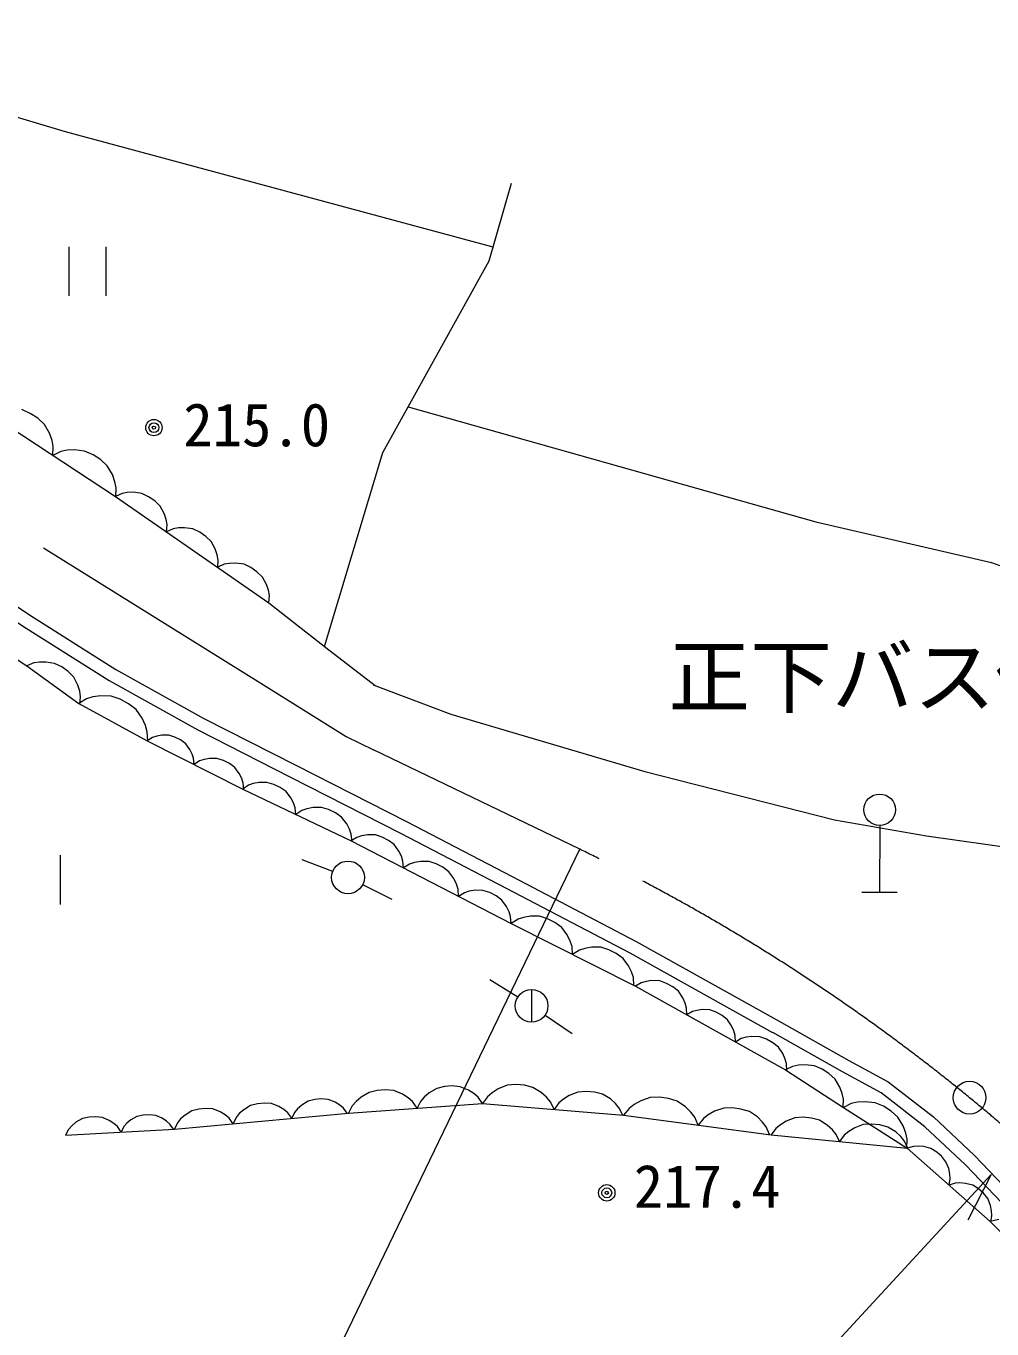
# Model space of a CAD drawing. Units: millimetres, scale not verified. Extents: x 40000 to 680000, y 20000 to 380000.
# Drawn here: x 432338 to 461864, y 285367 to 325200 of the extents above; entities that cross this region are included whole.
import ezdxf
from ezdxf.enums import TextEntityAlignment as Align

# ---------------------------------------------------------------- set-up
doc = ezdxf.new("R2010")
doc.units = ezdxf.units.MM
doc.header["$LTSCALE"] = 1000
doc.linetypes.add('CHAIN', pattern=[18.5, 12, -1.5, 3.5, -1.5])
doc.layers.add('S-SUV', color=7, linetype='Continuous', lineweight=13)
doc.styles.add('ＭＳ ゴシック', font='')
doc.styles.get('ＭＳ ゴシック').set_extended_font_data('MS Gothic')

msp = doc.modelspace()

# ---------------------------------------------------------------- linework, layer by layer
at = {"layer": 'S-SUV'}
for p, q in [((433540, 321963), (422816, 325200)), ((446612, 318443), (433540, 321963)), ((446492, 318027), (447176, 320397)), ((433645, 318450), (433643, 316949)), ((434784, 316948), (434786, 318449)), ((443244, 312163), (446492, 318027)), ((444018, 313561), (456483, 310040)), ((431237, 313338), (435072, 310818)), ((432462, 313359), (432206, 313472)), ((432693, 313207), (432462, 313359)), ((432899, 313017), (432693, 313207)), ((433054, 312750), (432899, 313017)), ((433132, 312534), (433054, 312750)), ((433171, 312343), (433132, 312534)), ((433160, 312074), (433171, 312343)), ((433402, 312191), (433160, 312074)), ((433593, 312230), (433402, 312191)), ((433823, 312245), (433593, 312230)), ((434129, 312208), (433823, 312245)), ((434385, 312095), (434129, 312208)), ((434616, 311944), (434385, 312095)), ((434822, 311753), (434616, 311944)), ((441465, 306229), (443244, 312163)), ((434976, 311486), (434822, 311753)), ((435054, 311270), (434976, 311486)), ((435094, 311079), (435054, 311270)), ((435274, 310909), (435072, 310818)), ((435072, 310818), (439759, 307571)), ((435083, 310811), (435094, 311079)), ((435433, 310938), (435274, 310909)), ((435623, 310945), (435433, 310938)), ((435875, 310909), (435623, 310945)), ((436084, 310810), (435875, 310909)), ((436272, 310680), (436084, 310810)), ((436438, 310519), (436272, 310680)), ((436560, 310295), (436438, 310519)), ((436620, 310115), (436560, 310295)), ((436649, 309956), (436620, 310115)), ((436635, 309735), (436649, 309956)), ((456483, 310040), (461855, 308797)), ((436837, 309827), (436635, 309735)), ((436996, 309855), (436837, 309827)), ((437185, 309863), (436996, 309855)), ((437438, 309826), (437185, 309863)), ((437647, 309728), (437438, 309826)), ((437835, 309598), (437647, 309728)), ((438000, 309437), (437835, 309598)), ((438123, 309213), (438000, 309437)), ((438183, 309033), (438123, 309213)), ((429703, 309024), (432552, 307127)), ((438212, 308874), (438183, 309033)), ((438197, 308653), (438212, 308874)), ((438399, 308744), (438197, 308653)), ((438558, 308773), (438399, 308744)), ((438748, 308780), (438558, 308773)), ((439001, 308744), (438748, 308780)), ((439210, 308645), (439001, 308744)), ((461855, 308797), (469852, 305856)), ((429481, 308691), (432339, 306788)), ((439397, 308515), (439210, 308645)), ((439563, 308354), (439397, 308515)), ((439686, 308131), (439563, 308354)), ((439746, 307950), (439686, 308131)), ((439775, 307792), (439746, 307950)), ((439759, 307571), (441502, 306200)), ((439760, 307570), (439775, 307792)), ((432552, 307127), (435083, 305533)), ((430401, 306921), (432365, 305636)), ((432339, 306788), (434878, 305189)), ((441502, 306200), (443007, 305041)), ((432580, 305728), (432365, 305636)), ((432365, 305636), (433947, 304488)), ((432747, 305754), (432580, 305728)), ((432947, 305757), (432747, 305754)), ((433212, 305713), (432947, 305757)), ((433430, 305605), (433212, 305713)), ((433624, 305464), (433430, 305605)), ((435083, 305533), (437772, 304033)), ((433795, 305290), (433624, 305464)), ((433919, 305052), (433795, 305290)), ((434878, 305189), (437584, 303679)), ((433978, 304861), (433919, 305052)), ((434005, 304693), (433978, 304861)), ((442946, 305064), (445321, 304165)), ((434188, 304630), (433947, 304488)), ((433947, 304488), (436045, 303349)), ((433984, 304461), (434005, 304693)), ((434383, 304688), (434188, 304630)), ((434621, 304723), (434383, 304688)), ((434943, 304712), (434621, 304723)), ((435219, 304617), (434943, 304712)), ((435472, 304480), (435219, 304617)), ((435702, 304300), (435472, 304480)), ((435887, 304036), (435702, 304300)), ((435987, 303818), (435887, 304036)), ((437772, 304033), (440580, 302607)), ((445321, 304165), (451258, 302408)), ((436045, 303623), (435987, 303818)), ((436057, 303343), (436045, 303623)), ((437584, 303679), (440397, 302251)), ((436203, 303449), (436045, 303349)), ((436045, 303349), (438964, 301872)), ((436332, 303491), (436203, 303449)), ((436490, 303519), (436332, 303491)), ((436705, 303518), (436490, 303519)), ((436890, 303460), (436705, 303518)), ((437062, 303373), (436890, 303460)), ((437219, 303258), (437062, 303373)), ((437347, 303085), (437219, 303258)), ((437418, 302942), (437347, 303085)), ((437460, 302813), (437418, 302942)), ((437473, 302626), (437460, 302813)), ((437778, 302777), (437641, 302732)), ((437946, 302807), (437778, 302777)), ((438174, 302805), (437946, 302807)), ((438372, 302744), (438174, 302805)), ((438554, 302651), (438372, 302744)), ((437641, 302732), (437473, 302626)), ((438720, 302529), (438554, 302651)), ((438856, 302346), (438720, 302529)), ((438932, 302193), (438856, 302346)), ((440580, 302607), (443964, 300877)), ((451258, 302408), (457047, 300928)), ((438977, 302056), (438932, 302193)), ((439139, 301988), (438964, 301872)), ((438991, 301858), (438977, 302056)), ((439283, 302038), (439139, 301988)), ((439460, 302074), (439283, 302038)), ((439701, 302078), (439460, 302074)), ((439912, 302017), (439701, 302078)), ((440107, 301923), (439912, 302017)), ((440397, 302251), (443780, 300522)), ((438964, 301872), (442272, 300286)), ((440286, 301797), (440107, 301923)), ((440434, 301606), (440286, 301797)), ((440517, 301447), (440434, 301606)), ((440568, 301303), (440517, 301447)), ((440588, 301093), (440568, 301303)), ((440773, 301216), (440588, 301093)), ((440925, 301269), (440773, 301216)), ((441111, 301306), (440925, 301269)), ((441366, 301310), (441111, 301306)), ((441588, 301246), (441366, 301310)), ((441794, 301147), (441588, 301246)), ((441983, 301015), (441794, 301147)), ((442140, 300813), (441983, 301015)), ((442228, 300645), (442140, 300813)), ((443964, 300877), (447201, 299199)), ((457047, 300928), (459863, 300445)), ((458432, 300761), (458429, 298720)), ((442281, 300492), (442228, 300645)), ((442451, 300396), (442272, 300286)), ((442302, 300272), (442281, 300492)), ((442596, 300443), (442451, 300396)), ((442774, 300473), (442596, 300443)), ((443015, 300470), (442774, 300473)), ((443224, 300403), (443015, 300470)), ((443416, 300304), (443224, 300403)), ((443780, 300522), (447015, 298844)), ((459863, 300445), (463137, 299982)), ((437835, 276339), (449266, 300031)), ((442272, 300286), (447172, 297760)), ((443592, 300173), (443416, 300304)), ((443734, 299978), (443592, 300173)), ((443813, 299816), (443734, 299978)), ((433394, 298347), (433395, 299847)), ((441712, 299352), (440779, 299713)), ((443859, 299670), (443813, 299816)), ((443873, 299461), (443859, 299670)), ((444061, 299578), (443873, 299461)), ((444215, 299627), (444061, 299578)), ((444402, 299658), (444215, 299627)), ((444657, 299655), (444402, 299658)), ((444878, 299584), (444657, 299655)), ((445080, 299480), (444878, 299584)), ((445266, 299342), (445080, 299480)), ((445416, 299136), (445266, 299342)), ((447201, 299199), (450987, 297213)), ((442627, 298950), (443524, 298506)), ((445499, 298965), (445416, 299136)), ((445548, 298811), (445499, 298965)), ((445562, 298590), (445548, 298811)), ((446064, 298777), (445887, 298747)), ((446306, 298774), (446064, 298777)), ((446514, 298707), (446306, 298774)), ((447015, 298844), (450797, 296861)), ((445741, 298700), (445562, 298590)), ((445887, 298747), (445741, 298700)), ((446706, 298608), (446514, 298707)), ((446882, 298477), (446706, 298608)), ((447025, 298282), (446882, 298477)), ((457889, 298721), (458970, 298720)), ((447103, 298120), (447025, 298282)), ((447150, 297974), (447103, 298120)), ((447163, 297765), (447150, 297974)), ((447755, 297984), (447548, 297947)), ((448037, 297982), (447755, 297984)), ((448281, 297906), (448037, 297982)), ((447379, 297891), (447172, 297760)), ((447172, 297760), (450963, 295845)), ((447548, 297947), (447379, 297891)), ((448506, 297793), (448281, 297906)), ((448712, 297641), (448506, 297793)), ((448880, 297415), (448712, 297641)), ((448973, 297227), (448880, 297415)), ((449029, 297058), (448973, 297227)), ((450987, 297213), (455362, 294778)), ((449047, 296813), (449029, 297058)), ((449254, 296944), (449047, 296813)), ((449424, 297000), (449254, 296944)), ((449630, 297036), (449424, 297000)), ((449912, 297035), (449630, 297036)), ((450156, 296959), (449912, 297035)), ((450381, 296845), (450156, 296959)), ((450587, 296694), (450381, 296845)), ((450797, 296861), (455161, 294432)), ((450756, 296468), (450587, 296694)), ((450849, 296280), (450756, 296468)), ((447367, 295508), (446518, 296037)), ((450905, 296110), (450849, 296280)), ((450922, 295866), (450905, 296110)), ((451292, 295992), (451145, 295950)), ((451471, 296016), (451292, 295992)), ((451712, 296005), (451471, 296016)), ((451918, 295931), (451712, 296005)), ((447793, 295744), (447791, 294743)), ((451145, 295950), (450963, 295845)), ((450963, 295845), (455552, 293285)), ((452107, 295826), (451918, 295931)), ((452278, 295689), (452107, 295826)), ((452414, 295489), (452278, 295689)), ((452487, 295325), (452414, 295489)), ((452529, 295178), (452487, 295325)), ((452536, 294968), (452529, 295178)), ((448205, 294962), (449032, 294398)), ((452708, 295067), (452536, 294968)), ((452846, 295106), (452708, 295067)), ((453015, 295129), (452846, 295106)), ((453243, 295119), (453015, 295129)), ((453438, 295049), (453243, 295119)), ((453616, 294949), (453438, 295049)), ((453778, 294820), (453616, 294949)), ((453906, 294632), (453778, 294820)), ((455362, 294778), (457489, 293576)), ((453975, 294476), (453906, 294632)), ((454015, 294337), (453975, 294476)), ((457295, 293226), (455165, 294429)), ((454021, 294139), (454015, 294337)), ((454203, 294244), (454021, 294139)), ((454350, 294285), (454203, 294244)), ((454528, 294310), (454350, 294285)), ((454770, 294299), (454528, 294310)), ((454976, 294225), (454770, 294299)), ((455165, 294119), (454976, 294225)), ((455336, 293983), (455165, 294119)), ((455472, 293783), (455336, 293983)), ((455545, 293619), (455472, 293783)), ((455587, 293472), (455545, 293619)), ((457489, 293576), (458696, 292919)), ((455772, 293392), (455552, 293285)), ((455552, 293285), (457325, 292136)), ((455593, 293262), (455587, 293472)), ((455947, 293430), (455772, 293392)), ((456156, 293444), (455947, 293430)), ((456436, 293413), (456156, 293444)), ((456671, 293311), (456436, 293413)), ((456882, 293174), (456671, 293311)), ((457071, 293002), (456882, 293174)), ((458476, 292583), (457295, 293226)), ((445128, 292777), (444891, 292720)), ((445367, 292795), (445128, 292777)), ((445610, 292772), (445367, 292795)), ((447045, 292815), (446771, 292705)), ((447312, 292837), (447045, 292815)), ((447575, 292815), (447312, 292837)), ((447834, 292749), (447575, 292815)), ((457214, 292759), (457071, 293002)), ((458696, 292919), (460075, 291847)), ((441161, 292382), (440960, 292330)), ((441364, 292400), (441161, 292382)), ((441570, 292385), (441364, 292400)), ((441783, 292302), (441570, 292385)), ((442583, 292455), (442425, 292317)), ((442826, 292599), (442583, 292455)), ((443074, 292659), (442826, 292599)), ((443326, 292677), (443074, 292659)), ((443580, 292654), (443326, 292677)), ((443841, 292546), (443580, 292654)), ((444017, 292432), (443841, 292546)), ((444152, 292316), (444017, 292432)), ((444509, 292452), (444398, 292323)), ((444660, 292583), (444509, 292452)), ((444891, 292720), (444660, 292583)), ((445858, 292669), (445610, 292772)), ((446026, 292561), (445858, 292669)), ((446155, 292450), (446026, 292561)), ((446289, 292259), (446155, 292450)), ((446442, 292468), (446292, 292259)), ((446584, 292588), (446442, 292468)), ((446771, 292705), (446584, 292588)), ((448087, 292595), (447834, 292749)), ((448251, 292449), (448087, 292595)), ((448372, 292307), (448251, 292449)), ((448764, 292390), (448628, 292275)), ((448942, 292502), (448764, 292390)), ((449204, 292607), (448942, 292502)), ((449459, 292627), (449204, 292607)), ((449710, 292606), (449459, 292627)), ((449958, 292544), (449710, 292606)), ((450199, 292397), (449958, 292544)), ((450356, 292257), (450199, 292397)), ((451418, 292442), (451126, 292341)), ((451698, 292451), (451418, 292442)), ((451972, 292415), (451698, 292451)), ((452239, 292333), (451972, 292415)), ((457287, 292561), (457214, 292759)), ((457324, 292387), (457287, 292561)), ((457315, 292142), (457324, 292387)), ((459816, 291542), (458476, 292583)), ((437403, 292034), (437197, 291906)), ((437615, 292089), (437403, 292034)), ((437830, 292109), (437615, 292089)), ((438048, 292092), (437830, 292109)), ((438274, 292004), (438048, 292092)), ((438427, 291910), (438274, 292004)), ((438991, 292070), (438857, 291949)), ((439196, 292197), (438991, 292070)), ((439408, 292252), (439196, 292197)), ((439623, 292272), (439408, 292252)), ((439842, 292256), (439623, 292272)), ((440067, 292168), (439842, 292256)), ((440220, 292073), (440067, 292168)), ((440338, 291975), (440220, 292073)), ((440548, 291985), (440462, 291806)), ((440640, 292095), (440548, 291985)), ((440766, 292209), (440640, 292095)), ((440960, 292330), (440766, 292209)), ((441927, 292213), (441783, 292302)), ((442038, 292120), (441927, 292213)), ((442155, 291960), (442038, 292120)), ((442197, 291964), (446292, 292259)), ((442308, 292183), (442197, 291964)), ((442425, 292317), (442308, 292183)), ((444293, 292115), (444152, 292316)), ((444398, 292323), (444293, 292115)), ((446292, 292259), (450604, 291899)), ((448485, 292076), (448372, 292307)), ((448628, 292275), (448485, 292076)), ((450471, 292121), (450356, 292257)), ((450579, 291901), (450471, 292121)), ((450771, 292109), (450604, 291899)), ((450926, 292228), (450771, 292109)), ((451126, 292341), (450926, 292228)), ((452495, 292160), (452239, 292333)), ((452659, 291999), (452495, 292160)), ((452778, 291844), (452659, 291999)), ((453385, 292020), (453193, 291912)), ((453664, 292116), (453385, 292020)), ((453931, 292125), (453664, 292116)), ((454193, 292091), (453931, 292125)), ((454449, 292012), (454193, 292091)), ((454694, 291847), (454449, 292012)), ((457565, 292256), (457325, 292136)), ((457325, 292136), (459277, 290889)), ((457756, 292298), (457565, 292256)), ((457985, 292315), (457756, 292298)), ((458292, 292283), (457985, 292315)), ((458550, 292173), (458292, 292283)), ((458782, 292024), (458550, 292173)), ((458990, 291837), (458782, 292024)), ((433863, 291685), (433733, 291575)), ((434061, 291798), (433863, 291685)), ((434263, 291843), (434061, 291798)), ((434467, 291855), (434263, 291843)), ((434673, 291832), (434467, 291855)), ((434882, 291742), (434673, 291832)), ((435024, 291648), (434882, 291742)), ((435131, 291552), (435024, 291648)), ((435420, 291654), (435330, 291553)), ((435543, 291757), (435420, 291654)), ((435729, 291864), (435543, 291757)), ((435919, 291906), (435729, 291864)), ((436111, 291917), (435919, 291906)), ((436305, 291896), (436111, 291917)), ((436502, 291811), (436305, 291896)), ((436635, 291722), (436502, 291811)), ((436736, 291632), (436635, 291722)), ((436841, 291477), (436736, 291632)), ((436875, 291479), (442197, 291964)), ((436966, 291668), (436875, 291479)), ((437064, 291786), (436966, 291668)), ((437197, 291906), (437064, 291786)), ((438544, 291812), (438427, 291910)), ((438668, 291642), (438544, 291812)), ((438759, 291832), (438668, 291642)), ((438857, 291949), (438759, 291832)), ((440462, 291806), (440338, 291975)), ((450604, 291899), (455113, 291303)), ((452885, 291598), (452778, 291844)), ((453045, 291799), (452885, 291598)), ((453193, 291912), (453045, 291799)), ((454851, 291693), (454694, 291847)), ((454965, 291545), (454851, 291693)), ((455397, 291612), (455259, 291499)), ((455577, 291721), (455397, 291612)), ((455840, 291822), (455577, 291721)), ((456095, 291839), (455840, 291822)), ((456346, 291814), (456095, 291839)), ((456593, 291747), (456346, 291814)), ((456831, 291596), (456593, 291747)), ((456986, 291454), (456831, 291596)), ((457931, 291614), (457668, 291513)), ((458186, 291631), (457931, 291614)), ((458437, 291606), (458186, 291631)), ((458684, 291539), (458437, 291606)), ((459149, 291572), (458990, 291837)), ((460075, 291847), (461334, 290672)), ((433545, 291292), (436875, 291479)), ((433637, 291468), (433545, 291292)), ((433733, 291575), (433637, 291468)), ((435243, 291387), (435131, 291552)), ((435330, 291553), (435243, 291387)), ((455067, 291309), (454965, 291545)), ((455259, 291499), (455113, 291303)), ((455113, 291303), (459277, 290889)), ((457099, 291316), (456986, 291454)), ((457204, 291095), (457099, 291316)), ((457350, 291291), (457204, 291095)), ((457488, 291404), (457350, 291291)), ((457668, 291513), (457488, 291404)), ((458922, 291388), (458684, 291539)), ((459077, 291246), (458922, 291388)), ((459190, 291108), (459077, 291246)), ((459229, 291356), (459149, 291572)), ((459271, 291165), (459229, 291356)), ((461052, 290388), (459816, 291542)), ((459294, 290887), (459190, 291108)), ((459264, 290897), (459271, 291165)), ((459467, 290948), (459277, 290889)), ((459277, 290889), (461813, 288648)), ((459611, 290957), (459467, 290948)), ((459780, 290944), (459611, 290957)), ((460001, 290885), (459780, 290944)), ((460176, 290775), (460001, 290885)), ((460329, 290640), (460176, 290775)), ((460459, 290479), (460329, 290640)), ((460545, 290268), (460459, 290479)), ((462389, 288986), (461052, 290388)), ((462678, 289263), (461334, 290672)), ((461841, 290084), (440306, 266761)), ((460579, 290101), (460545, 290268)), ((460588, 289957), (460579, 290101)), ((461841, 290084), (461132, 288696)), ((460552, 289762), (460588, 289957)), ((460741, 289822), (460552, 289762)), ((460885, 289831), (460741, 289822)), ((461055, 289817), (460885, 289831)), ((461275, 289759), (461055, 289817)), ((461450, 289649), (461275, 289759)), ((461603, 289514), (461450, 289649)), ((461734, 289353), (461603, 289514)), ((461819, 289141), (461734, 289353)), ((461854, 288975), (461819, 289141)), ((461826, 288636), (461862, 288831)), ((461862, 288831), (461854, 288975)), ((462073, 288712), (461813, 288648)), ((461813, 288648), (465002, 285450))]:
    msp.add_line(p, q, dxfattribs=at)
at = {"layer": 'S-SUV', "linetype": 'CHAIN'}
for p, q in [((417180, 319039), (439512, 305107)), ((439512, 305107), (442128, 303476)), ((442128, 303476), (442956, 303076)), ((449266, 300031), (442956, 303076))]:
    msp.add_line(p, q, dxfattribs=at)
at = {"layer": 'S-SUV'}
for centre, radius in [((436246, 312922), 250), ((436246, 312922), 150), ((436246, 312922), 50), ((458432, 301241), 480), ((442179, 299172), 500), ((447792, 295244), 500), ((461180, 292437), 500), ((450091, 289528), 250), ((450091, 289528), 150), ((450091, 289528), 50)]:
    msp.add_circle(centre, radius, dxfattribs=at)
at = {"layer": 'S-SUV', "linetype": 'CHAIN'}
for start, end in [(50.72726, 64.24338), (49.92291, 50.72736), (41.25803, 49.92291)]:
    msp.add_arc((423181, 245967), 60028, start, end, dxfattribs=at)

# ---------------------------------------------------------------- texts
at = {"layer": 'S-SUV', "style": 'ＭＳ ゴシック'}
for s, height, p in [('215.0', 1320, (437144, 311956)), ('正下バス停', 1833, (451972, 303845)), ('217.4', 1320, (450915, 288674))]:
    msp.add_text(s, height=height, dxfattribs=at).set_placement(p, align=Align.BOTTOM_LEFT)

doc.saveas('drawing.dxf')
